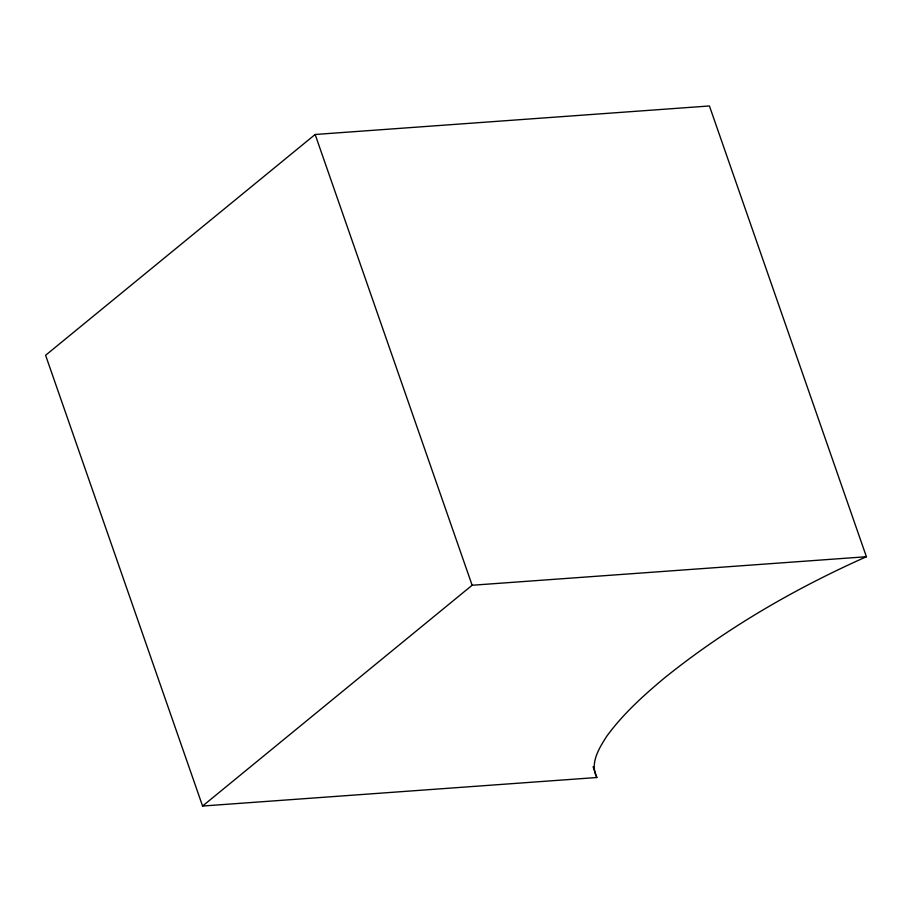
<?xml version="1.0" encoding="UTF-8"?>
<svg xmlns="http://www.w3.org/2000/svg" width="912" height="912" viewBox="0 0 912 912"><rect width="100%" height="100%" fill="white"/><g stroke="black" fill="none" stroke-linecap="round" stroke-linejoin="round"><path stroke-width="1.37" d="M315.153 134.486L45.6 355.27L202.578 806.037L596.847 777.514C589.551 763.355 599.138 748.125 606.731 736.292C622.907 714.085 643.416 695.56 664.392 678.026C725.781 628.619 794.5 588.742 866.4 556.73L709.422 105.963L315.153 134.486L472.131 585.253L202.578 806.037M472.131 585.253L866.4 556.73M593.096 766.753L596.847 777.514"/></g></svg>
